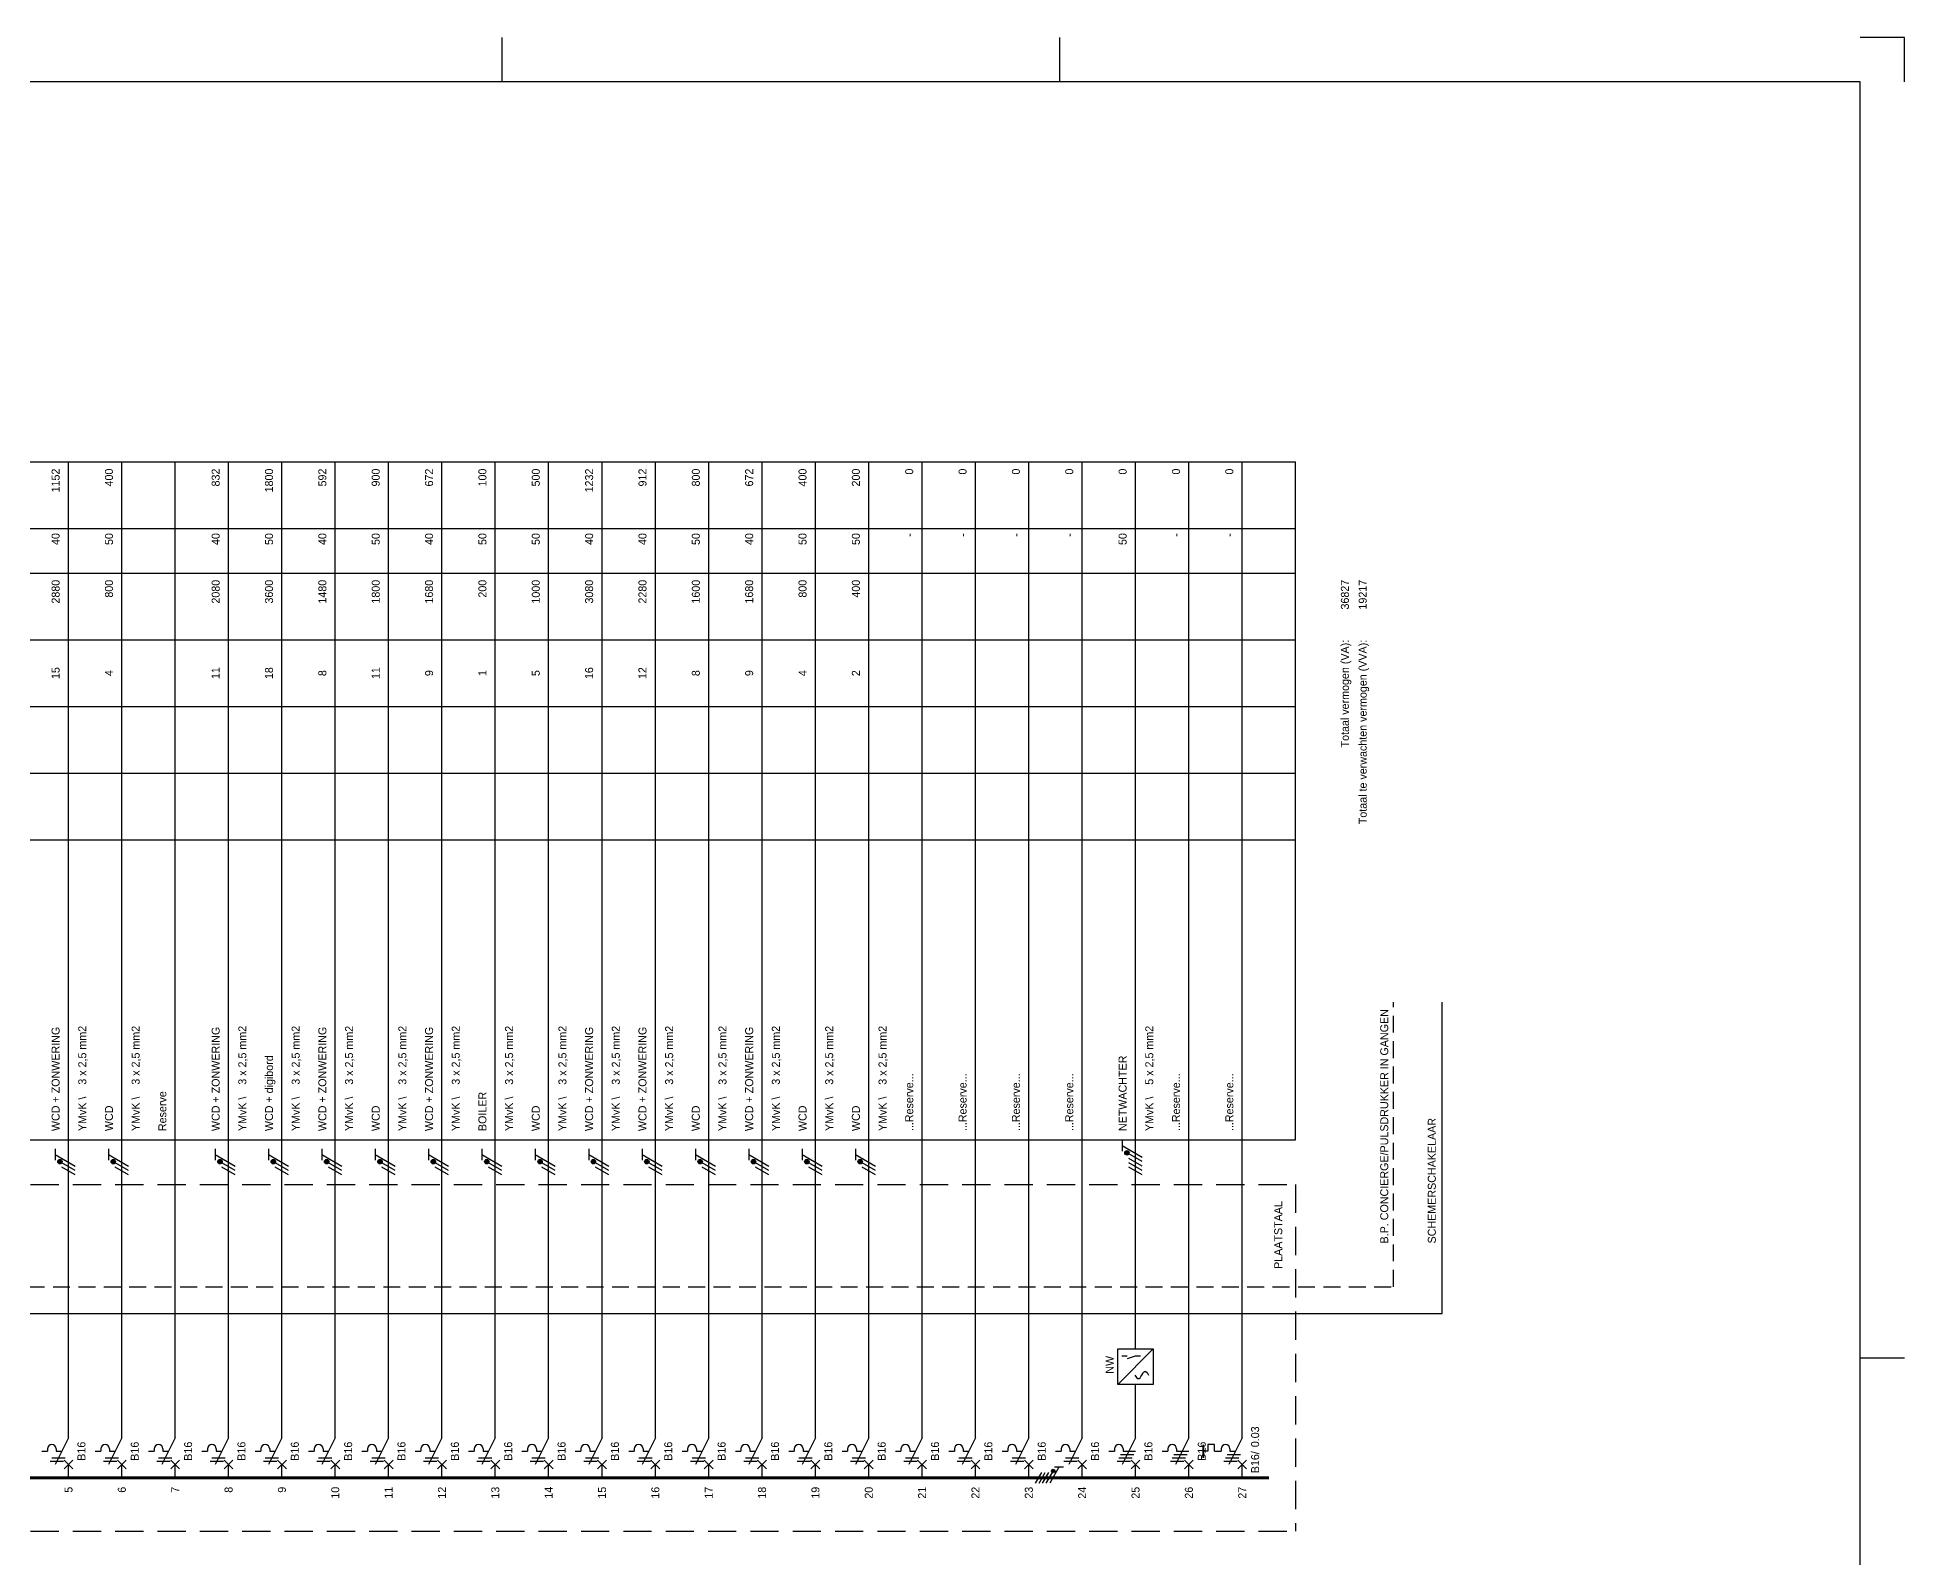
# Model space of a CAD drawing. Header units: millimetres. Extents: x 0 to 841, y 0 to 594.
# Drawn here: x 421 to 841, y 252.1 to 594 of the extents above; entities that cross this region are included whole.
import ezdxf
from ezdxf.enums import TextEntityAlignment as Align

# ---------------------------------------------------------------- set-up
doc = ezdxf.new("R2010")
doc.units = ezdxf.units.MM
doc.linetypes.add('DASHED', pattern=[19.05, 12.7, -6.35])
doc.linetypes.add('HIDDEN', pattern=[9.525, 6.35, -3.175])
doc.layers.get('0').update_dxf_attribs({"linetype": 'CONTINUOUS'})
for name, color, linetype in [('00kad018', 1, 'CONTINUOUS'), ('00kad070', 5, 'CONTINUOUS'), ('BL$2----_KADER', 7, 'CONTINUOUS'), ('EL$1----', 3, 'CONTINUOUS'), ('EL$1----_LK2+4', 3, 'CONTINUOUS')]:
    doc.layers.add(name, color=color, linetype=linetype)
doc.styles.add('BURO-018', font='BUROFONT', dxfattribs={"height": 1.8})

# ---------------------------------------------------------------- blocks, each defined once
blk = doc.blocks.new('a1-windesheim-hor')
at = {"layer": '00kad018', "color": 1}
for p, q in [((525.5, 594), (525.5, 584)), ((651, 584), (651, 594)), ((841, 594), (831, 594)), ((841, 584), (841, 594)), ((831, 297), (841, 297))]:
    blk.add_line(p, q, dxfattribs=at)
at = {"layer": '00kad070', "color": 5}
for p, q in [((831, 584), (20, 584)), ((831, 10), (831, 584))]:
    blk.add_line(p, q, dxfattribs=at)
blk = doc.blocks.new('L1')
at = {"color": 0, "linetype": 'Continuous'}
for p, q in [((-3, 73.98), (-3, 71.48)), ((-3, 72.73), (1.5, 70.13)), ((1.5, 69.13), (-1.5, 70.87)), ((1.5, 68.13), (-1.5, 69.87))]:
    blk.add_line(p, q, dxfattribs=at)
at = {"color": 0, "linetype": 'Continuous', "const_width": 0.5}
blk.add_lwpolyline([(-1.68, 71.12, 1), (-2.18, 71.12, 1)], format="xyb", close=True, dxfattribs=at)
at = {"color": 0, "linetype": 'Continuous'}
blk.add_circle((-1.93, 71.12), 0.5, dxfattribs=at)
blk = doc.blocks.new('L3')
at = {"color": 0, "linetype": 'Continuous'}
for p, q in [((-3, 75.98), (-3, 73.48)), ((-3, 74.73), (1.5, 72.13)), ((1.5, 71.13), (-1.5, 72.87)), ((1.5, 70.13), (-1.5, 71.87)), ((1.5, 69.13), (-1.5, 70.87)), ((1.5, 68.13), (-1.5, 69.87))]:
    blk.add_line(p, q, dxfattribs=at)
at = {"color": 0, "linetype": 'Continuous', "const_width": 0.5}
blk.add_lwpolyline([(-1.68, 73.12, 1), (-2.18, 73.12, 1)], format="xyb", close=True, dxfattribs=at)
at = {"color": 0, "linetype": 'Continuous'}
blk.add_circle((-1.93, 73.12), 0.5, dxfattribs=at)
blk = doc.blocks.new('111104')
at = {"color": 0, "linetype": 'Continuous'}
for p, q in [((-3, 6.98), (-3, 4.48)), ((-3, 5.73), (1.5, 3.13)), ((1.5, 2.13), (-1.5, 3.87)), ((1.5, 1.13), (-1.5, 2.87)), ((1.5, 0.13), (-1.5, 1.87)), ((1.5, -0.87), (-1.5, 0.87))]:
    blk.add_line(p, q, dxfattribs=at)
at = {"color": 0, "linetype": 'Continuous', "const_width": 0.5}
blk.add_lwpolyline([(-1.68, 4.12, 1), (-2.18, 4.12, 1)], format="xyb", close=True, dxfattribs=at)
at = {"color": 0, "linetype": 'Continuous'}
blk.add_circle((-1.93, 4.12), 0.5, dxfattribs=at)
blk = doc.blocks.new('020209')
at = {"color": 0, "linetype": 'Continuous'}
blk.add_lwpolyline([(-3, 0), (-2.31, 1.05), (-1.72, 1.53), (-1.22, 1.55), (-0.78, 1.22), (-0.38, 0.67), (0, 0), (0.38, -0.67), (0.78, -1.22), (1.22, -1.55), (1.72, -1.53), (2.31, -1.05), (3, 0)], dxfattribs=at)
blk = doc.blocks.new('B3')
at = {"color": 0, "linetype": 'Continuous'}
for p, q in [((0, 9), (0, 21)), ((0, 9), (-3, 3)), ((-6, 6), (-4.75, 6)), ((-4.75, 6.5), (-4.75, 6)), ((-3.75, 4.5), (-0.75, 4.5)), ((-2.75, 6.5), (-2.75, 6)), ((-2.75, 6), (-1.5, 6)), ((-4.125, 3.75), (-1.125, 3.75)), ((-1, 4), (1, 2)), ((-1, 2), (1, 4)), ((0, 0), (0, 3))]:
    blk.add_line(p, q, dxfattribs=at)
blk.add_arc((-3.75, 6.5), 1, 0, 180, dxfattribs=at)
at = {"color": 1, "style": 'BURO-018'}
blk.add_attdef('E_VRIJ1', (-3, 12), '', height=1.8, rotation=90, dxfattribs=at)
at = {"color": 1, "linetype": 'Continuous', "style": 'BURO-018'}
blk.add_attdef('E_IIA', text='', height=1.8, rotation=90, dxfattribs=at).set_placement((2, 6), align=Align.TOP_CENTER)
blk = doc.blocks.new('m1')
at = {"color": 0, "linetype": 'Continuous'}
blk.add_line((0, 21), (0, 33), dxfattribs=at)
blk = doc.blocks.new('b1s')
at = {"color": 0, "linetype": 'Continuous'}
blk.add_line((0, 33), (0, 54), dxfattribs=at)
blk = doc.blocks.new('m1s')
at = {"color": 0, "linetype": 'Continuous'}
blk.add_line((0, 54), (0, 66), dxfattribs=at)
blk = doc.blocks.new('B5')
at = {"color": 0, "linetype": 'Continuous'}
for p, q in [((0, 9), (0, 21)), ((0, 9), (-3, 3)), ((-6, 6), (-4.75, 6)), ((-4.75, 6.5), (-4.75, 6)), ((-3.75, 4.5), (-0.75, 4.5)), ((-3.375, 5.25), (-0.375, 5.25)), ((-2.75, 6.5), (-2.75, 6)), ((-2.75, 6), (0, 6)), ((-4.125, 3.75), (-1.125, 3.75)), ((-1, 2), (1, 4)), ((-1, 4), (1, 2)), ((0, 0), (0, 3))]:
    blk.add_line(p, q, dxfattribs=at)
blk.add_arc((-3.75, 6.5), 1, 0, 180, dxfattribs=at)
at = {"color": 1, "style": 'BURO-018'}
blk.add_attdef('E_VRIJ1', (-3, 12), '', height=1.8, rotation=90, dxfattribs=at)
at = {"color": 1, "linetype": 'Continuous', "style": 'BURO-018'}
blk.add_attdef('E_IIA', text='', height=1.8, rotation=90, dxfattribs=at).set_placement((2, 6), align=Align.TOP_CENTER)
blk = doc.blocks.new('B27A')
at = {"color": 0, "linetype": 'Continuous'}
for p, q in [((0, 9), (0, 21)), ((0, 9), (-3, 3)), ((-7.75, 6), (-8.75, 6)), ((-6.25, 7.5), (-7.75, 7.5)), ((-7.75, 7.5), (-7.75, 6)), ((-6.25, 6), (-6.25, 7.5)), ((-6.25, 6), (-4.75, 6)), ((-4.75, 6.5), (-4.75, 6)), ((-4.75, 6.5), (-4.75, 6)), ((-3.75, 4.5), (-0.75, 4.5)), ((-3.38, 5.25), (-0.38, 5.25)), ((-2.75, 6.5), (-2.75, 6)), ((-2.75, 6), (-1.5, 6)), ((-4.12, 3.75), (-1.12, 3.75)), ((-1, 4), (1, 2)), ((-1, 2), (1, 4)), ((0, 0), (0, 3))]:
    blk.add_line(p, q, dxfattribs=at)
at = {"color": 0, "const_width": 0.5}
blk.add_lwpolyline([(-8.75, 7.5), (-8.75, 4.5)], dxfattribs=at)
at = {"color": 0, "linetype": 'Continuous'}
blk.add_arc((-3.75, 6.5), 1, 0, 180, dxfattribs=at)
at = {"color": 1, "style": 'BURO-018'}
blk.add_attdef('E_VRIJ1', (-2.95, 11.24), '', height=1.8, rotation=90, dxfattribs=at)
at = {"color": 1, "linetype": 'Continuous', "style": 'BURO-018'}
blk.add_attdef('E_IAAN', text='', height=1.8, rotation=90, dxfattribs=at).set_placement((2, 6.9), align=Align.TOP_LEFT)
blk.add_attdef('E_IIA', text='', height=1.8, rotation=90, dxfattribs=at).set_placement((2, 6), align=Align.TOP_RIGHT)

msp = doc.modelspace()

# ---------------------------------------------------------------- linework, layer by layer
at = {"layer": 'EL$1----', "linetype": 'DASHED', "ltscale": 0.3}
for p, q in [((726, 313), (726, 377)), ((264.5, 313), (726, 313))]:
    msp.add_line(p, q, dxfattribs=at)
at = {"layer": 'EL$1----'}
for p, q in [((737, 307), (737, 377)), ((348.5, 307), (737, 307)), ((668, 299), (668, 303)), ((664, 291), (672, 299))]:
    msp.add_line(p, q, dxfattribs=at)
at = {"layer": 'EL$1----', "linetype": 'Continuous'}
for p, q in [((666.15, 297.38), (664.95, 297.38)), ((667.95, 297.38), (666.15, 296.78)), ((669.15, 297.38), (667.95, 297.38))]:
    msp.add_line(p, q, dxfattribs=at)
at = {"layer": 'EL$1----'}
msp.add_lwpolyline([(664, 291), (664, 299), (672, 299), (672, 291)], close=True, dxfattribs=at)
at = {"layer": 'EL$1----_LK2+4', "color": 1}
for p, q in [((224, 498.5), (704, 498.5)), ((704, 346), (704, 498.5)), ((224, 483.5), (704, 483.5)), ((224, 473.5), (704, 473.5)), ((224, 458.5), (704, 458.5)), ((224, 443.5), (704, 443.5)), ((224, 428.5), (704, 428.5)), ((224, 413.5), (704, 413.5)), ((224, 346), (704, 346))]:
    msp.add_line(p, q, dxfattribs=at)
at = {"layer": 'EL$1----_LK2+4'}
for p, q in [((428, 336), (428, 498.5)), ((440, 336), (440, 498.5)), ((452, 336), (452, 498.5)), ((464, 336), (464, 498.5)), ((476, 336), (476, 498.5)), ((488, 336), (488, 498.5)), ((500, 336), (500, 498.5)), ((512, 336), (512, 498.5)), ((524, 336), (524, 498.5)), ((536, 336), (536, 498.5)), ((548, 336), (548, 498.5)), ((560, 336), (560, 498.5)), ((572, 336), (572, 498.5)), ((584, 336), (584, 498.5)), ((596, 336), (596, 498.5)), ((608, 336), (608, 498.5)), ((620, 336), (620, 498.5)), ((632, 336), (632, 498.5)), ((644, 336), (644, 498.5)), ((656, 336), (656, 498.5)), ((668, 336), (668, 498.5)), ((680, 336), (680, 498.5)), ((692, 336), (692, 498.5))]:
    msp.add_line(p, q, dxfattribs=at)
at = {"layer": 'EL$1----_LK2+4', "color": 1, "linetype": 'HIDDEN'}
for p, q in [((248, 336), (704, 336)), ((704, 336), (704, 258)), ((248, 258), (704, 258))]:
    msp.add_line(p, q, dxfattribs=at)
at = {"layer": 'EL$1----_LK2+4'}
for points in [[(422, 270, 0.7, 0.7, 0), (410, 270, 0.7, 0.7, 0)], [(434, 270, 0.7, 0.7, 0), (422, 270, 0.7, 0.7, 0)], [(446, 270, 0.7, 0.7, 0), (434, 270, 0.7, 0.7, 0)], [(458, 270, 0.7, 0.7, 0), (446, 270, 0.7, 0.7, 0)], [(470, 270, 0.7, 0.7, 0), (458, 270, 0.7, 0.7, 0)], [(482, 270, 0.7, 0.7, 0), (470, 270, 0.7, 0.7, 0)], [(494, 270, 0.7, 0.7, 0), (482, 270, 0.7, 0.7, 0)], [(506, 270, 0.7, 0.7, 0), (494, 270, 0.7, 0.7, 0)], [(518, 270, 0.7, 0.7, 0), (506, 270, 0.7, 0.7, 0)], [(530, 270, 0.7, 0.7, 0), (518, 270, 0.7, 0.7, 0)], [(542, 270, 0.7, 0.7, 0), (530, 270, 0.7, 0.7, 0)], [(554, 270, 0.7, 0.7, 0), (542, 270, 0.7, 0.7, 0)], [(566, 270, 0.7, 0.7, 0), (554, 270, 0.7, 0.7, 0)], [(578, 270, 0.7, 0.7, 0), (566, 270, 0.7, 0.7, 0)], [(590, 270, 0.7, 0.7, 0), (578, 270, 0.7, 0.7, 0)], [(602, 270, 0.7, 0.7, 0), (590, 270, 0.7, 0.7, 0)], [(614, 270, 0.7, 0.7, 0), (602, 270, 0.7, 0.7, 0)], [(626, 270, 0.7, 0.7, 0), (614, 270, 0.7, 0.7, 0)], [(638, 270, 0.7, 0.7, 0), (626, 270, 0.7, 0.7, 0)], [(650, 270, 0.7, 0.7, 0), (638, 270, 0.7, 0.7, 0)], [(662, 270, 0.7, 0.7, 0), (650, 270, 0.7, 0.7, 0)], [(674, 270, 0.7, 0.7, 0), (662, 270, 0.7, 0.7, 0)], [(686, 270, 0.7, 0.7, 0), (674, 270, 0.7, 0.7, 0)], [(698, 270, 0.7, 0.7, 0), (686, 270, 0.7, 0.7, 0)]]:
    msp.add_lwpolyline(points, format="xyseb", dxfattribs=at)

# ---------------------------------------------------------------- block references
at = {"layer": 'BL$2----_KADER'}
msp.add_blockref('a1-windesheim-hor', (0, 0), dxfattribs=at)
at = {"layer": 'EL$1----'}
for name, p in [('L3', (668, 270)), ('L1', (428, 270)), ('L1', (440, 270)), ('L1', (464, 270)), ('L1', (476, 270)), ('L1', (488, 270)), ('L1', (500, 270)), ('L1', (512, 270)), ('L1', (524, 270)), ('L1', (536, 270)), ('L1', (548, 270)), ('L1', (560, 270)), ('L1', (572, 270)), ('L1', (584, 270)), ('L1', (596, 270)), ('L1', (608, 270))]:
    msp.add_blockref(name, p, dxfattribs=at)
for name, p, xscale, yscale, zscale, rotation in [('020209', (669.42, 293.13), -0.5120000000000005, 0.5120000000000005, 0.5120000000000001, 180), ('111104', (646.2, 270), 0.8, 0.8, 0.8, 269.9999999999999)]:
    msp.add_blockref(name, p, dxfattribs=dict(at, xscale=xscale, yscale=yscale, zscale=zscale, rotation=rotation))
at = {"layer": 'EL$1----_LK2+4'}
for name, p in [('m1s', (428, 270)), ('m1s', (440, 270)), ('m1s', (452, 270)), ('m1s', (464, 270)), ('m1s', (476, 270)), ('m1s', (488, 270)), ('m1s', (500, 270)), ('m1s', (512, 270)), ('m1s', (524, 270)), ('m1s', (536, 270)), ('m1s', (548, 270)), ('m1s', (560, 270)), ('m1s', (572, 270)), ('m1s', (584, 270)), ('m1s', (596, 270)), ('m1s', (608, 270)), ('m1s', (620, 270)), ('m1s', (632, 270)), ('m1s', (644, 270)), ('m1s', (656, 270)), ('m1s', (668, 270)), ('m1s', (680, 270)), ('m1s', (692, 270)), ('b1s', (428, 270)), ('b1s', (440, 270)), ('b1s', (452, 270)), ('b1s', (464, 270)), ('b1s', (476, 270)), ('b1s', (488, 270)), ('b1s', (500, 270)), ('b1s', (512, 270)), ('b1s', (524, 270)), ('b1s', (536, 270)), ('b1s', (548, 270)), ('b1s', (560, 270)), ('b1s', (572, 270)), ('b1s', (584, 270)), ('b1s', (596, 270)), ('b1s', (608, 270)), ('b1s', (620, 270)), ('b1s', (632, 270)), ('b1s', (644, 270)), ('b1s', (656, 270)), ('b1s', (668, 270)), ('b1s', (680, 270)), ('b1s', (692, 270)), ('m1', (428, 270)), ('m1', (440, 270)), ('m1', (452, 270)), ('m1', (464, 270)), ('m1', (476, 270)), ('m1', (488, 270)), ('m1', (500, 270)), ('m1', (512, 270)), ('m1', (524, 270)), ('m1', (536, 270)), ('m1', (548, 270)), ('m1', (560, 270)), ('m1', (572, 270)), ('m1', (584, 270)), ('m1', (596, 270)), ('m1', (608, 270)), ('m1', (620, 270)), ('m1', (632, 270)), ('m1', (644, 270)), ('m1', (656, 270)), ('m1', (680, 270)), ('m1', (692, 270))]:
    msp.add_blockref(name, p, dxfattribs=at)
for name, p, values in [('B3', (428, 270), {'E_IIA': 'B16'}), ('B3', (440, 270), {'E_IIA': 'B16'}), ('B3', (452, 270), {'E_IIA': 'B16'}), ('B3', (464, 270), {'E_IIA': 'B16'}), ('B3', (476, 270), {'E_IIA': 'B16'}), ('B3', (488, 270), {'E_IIA': 'B16'}), ('B3', (500, 270), {'E_IIA': 'B16'}), ('B3', (512, 270), {'E_IIA': 'B16'}), ('B3', (524, 270), {'E_IIA': 'B16'}), ('B3', (536, 270), {'E_IIA': 'B16'}), ('B3', (548, 270), {'E_IIA': 'B16'}), ('B3', (560, 270), {'E_IIA': 'B16'}), ('B3', (572, 270), {'E_IIA': 'B16'}), ('B3', (584, 270), {'E_IIA': 'B16'}), ('B3', (596, 270), {'E_IIA': 'B16'}), ('B3', (608, 270), {'E_IIA': 'B16'}), ('B3', (620, 270), {'E_IIA': 'B16'}), ('B3', (632, 270), {'E_IIA': 'B16'}), ('B3', (644, 270), {'E_IIA': 'B16'}), ('B3', (656, 270), {'E_IIA': 'B16'}), ('B5', (668, 270), {'E_IIA': 'B16'}), ('B5', (680, 270), {'E_IIA': 'B16'}), ('B27A', (692, 270), {'E_IAAN': '0.03', 'E_IIA': 'B16/'})]:
    msp.add_blockref(name, p, dxfattribs=at).add_auto_attribs(values)

# ---------------------------------------------------------------- texts
at = {"layer": 'EL$1----', "color": 1, "style": 'BURO-018'}
for s, p in [('B.P. CONCIERGE/PULSDRUKKER IN GANGEN', (724.85, 322.73)), ('SCHEMERSCHAKELAAR', (735.54, 322.73)), ('PLAATSTAAL', (701, 317)), ('NW', (663.07, 293.42))]:
    msp.add_text(s, height=1.8, rotation=90, dxfattribs=at).set_placement(p)
at = {"layer": 'EL$1----_LK2+4', "color": 1, "style": 'BURO-018'}
for s, p in [('1152', (426, 497)), ('400', (438, 497)), ('832', (462, 497)), ('1800', (474, 497)), ('592', (486, 497)), ('900', (498, 497)), ('672', (510, 497)), ('100', (522, 497)), ('500', (534, 497)), ('1232', (546, 497)), ('912', (558, 497)), ('800', (570, 497)), ('672', (582, 497)), ('400', (594, 497)), ('200', (606, 497)), ('0', (618, 497)), ('0', (630, 497)), ('0', (642, 497)), ('0', (654, 497)), ('0', (666, 497)), ('0', (678, 497)), ('0', (690, 497)), ('40', (426, 482.5)), ('50', (438, 482.5)), ('40', (462, 482.5)), ('50', (474, 482.5)), ('40', (486, 482.5)), ('50', (498, 482.5)), ('40', (510, 482.5)), ('50', (522, 482.5)), ('50', (534, 482.5)), ('40', (546, 482.5)), ('40', (558, 482.5)), ('50', (570, 482.5)), ('40', (582, 482.5)), ('50', (594, 482.5)), ('50', (606, 482.5)), ('-', (618, 482.5)), ('-', (630, 482.5)), ('-', (642, 482.5)), ('-', (654, 482.5)), ('50', (666, 482.5)), ('-', (678, 482.5)), ('-', (690, 482.5)), ('2880', (426, 472)), ('800', (438, 472)), ('2080', (462, 472)), ('3600', (474, 472)), ('1480', (486, 472)), ('1800', (498, 472)), ('1680', (510, 472)), ('200', (522, 472)), ('1000', (534, 472)), ('3080', (546, 472)), ('2280', (558, 472)), ('1600', (570, 472)), ('1680', (582, 472)), ('800', (594, 472)), ('400', (606, 472)), ('36827', (716, 472)), ('19217', (720, 472)), ('Totaal vermogen (VA):', (716, 458.5)), ('Totaal te verwachten vermogen (VVA):', (720, 458.5))]:
    msp.add_text(s, height=1.8, rotation=90, dxfattribs=at).set_placement(p, align=Align.RIGHT)
for s, p in [('15', (426, 451)), ('4', (438, 451)), ('11', (462, 451)), ('18', (474, 451)), ('8', (486, 451)), ('11', (498, 451)), ('9', (510, 451)), ('1', (522, 451)), ('5', (534, 451)), ('16', (546, 451)), ('12', (558, 451)), ('8', (570, 451)), ('9', (582, 451)), ('4', (594, 451)), ('2', (606, 451))]:
    msp.add_text(s, height=1.8, rotation=90, dxfattribs=at).set_placement(p, align=Align.CENTER)
for s, p in [('WCD + ZONWERING', (426, 348)), ('YMvK \\    3 x 2,5 mm2', (432, 348)), ('YMvK \\    3 x 2,5 mm2', (444, 348)), ('WCD + ZONWERING', (462, 348)), ('YMvK \\    3 x 2,5 mm2', (468, 348)), ('YMvK \\    3 x 2,5 mm2', (480, 348)), ('WCD + ZONWERING', (486, 348)), ('YMvK \\    3 x 2,5 mm2', (492, 348)), ('YMvK \\    3 x 2,5 mm2', (504, 348)), ('WCD + ZONWERING', (510, 348)), ('YMvK \\    3 x 2,5 mm2', (516, 348)), ('YMvK \\    3 x 2,5 mm2', (528, 348)), ('YMvK \\    3 x 2,5 mm2', (540, 348)), ('WCD + ZONWERING', (546, 348)), ('YMvK \\    3 x 2,5 mm2', (552, 348)), ('WCD + ZONWERING', (558, 348)), ('YMvK \\    3 x 2,5 mm2', (564, 348)), ('YMvK \\    3 x 2,5 mm2', (576, 348)), ('WCD + ZONWERING', (582, 348)), ('YMvK \\    3 x 2,5 mm2', (588, 348)), ('YMvK \\    3 x 2,5 mm2', (600, 348)), ('YMvK \\    3 x 2,5 mm2', (612, 348)), ('YMvK \\    5 x 2,5 mm2', (672, 348)), ('WCD + digibord', (474, 348)), ('NETWACHTER', (666, 348)), ('...Reserve...', (618, 348)), ('...Reserve...', (630, 348)), ('...Reserve...', (642, 348)), ('...Reserve...', (654, 348)), ('...Reserve...', (678, 348)), ('...Reserve...', (690, 348)), ('WCD', (438, 348)), ('Reserve', (450, 348)), ('WCD', (498, 348)), ('BOILER', (522, 348)), ('WCD', (534, 348)), ('WCD', (570, 348)), ('WCD ', (594, 348)), ('WCD', (606, 348))]:
    msp.add_text(s, height=1.8, rotation=90, dxfattribs=at).set_placement(p)
for s, p in [('5', (428, 268)), ('6', (440, 268)), ('7', (452, 268)), ('8', (464, 268)), ('9', (476, 268)), ('10', (488, 268)), ('11', (500, 268)), ('12', (512, 268)), ('13', (524, 268)), ('14', (536, 268)), ('15', (548, 268)), ('16', (560, 268)), ('17', (572, 268)), ('18', (584, 268)), ('19', (596, 268)), ('20', (608, 268)), ('21', (620, 268)), ('22', (632, 268)), ('23', (644, 268)), ('24', (656, 268)), ('25', (668, 268)), ('26', (680, 268)), ('27', (692, 268))]:
    msp.add_text(s, height=1.8, rotation=90, dxfattribs=at).set_placement(p, align=Align.MIDDLE_RIGHT)

doc.saveas('drawing.dxf')
